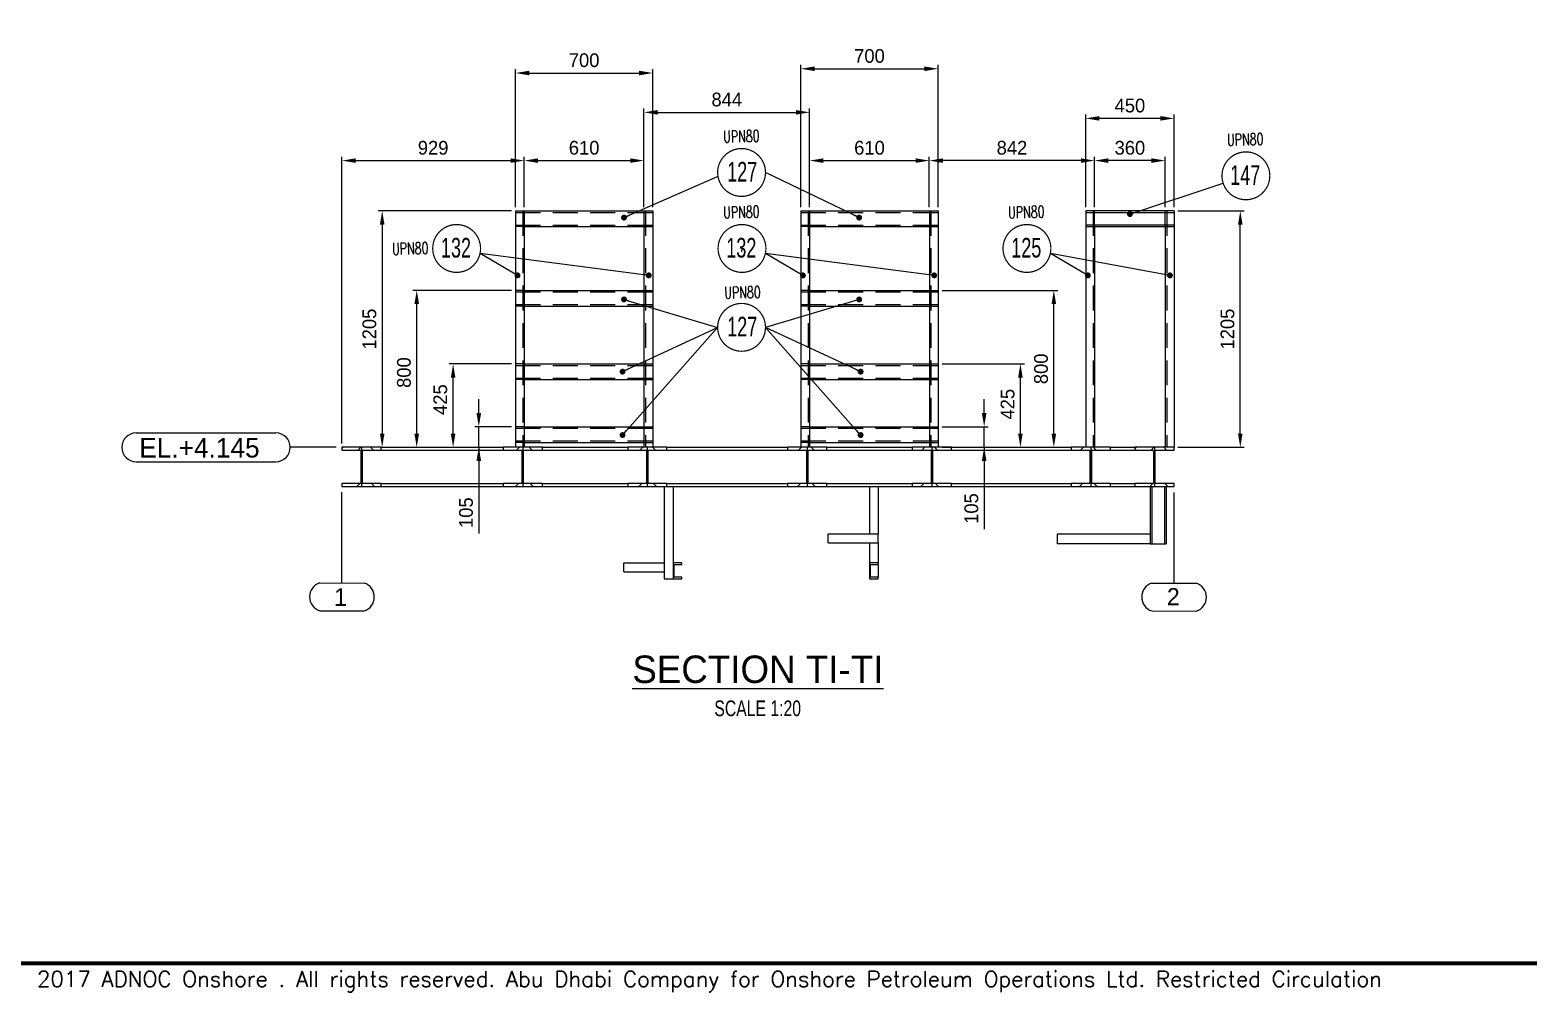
# Model space of a CAD drawing. Header units: millimetres. Extents: x 0 to 16187, y -20471 to 6290.
# Drawn here: x 12657.6 to 13039.3, y 3874.1 to 4119.4 of the extents above; entities that cross this region are included whole.
import ezdxf
from ezdxf.enums import TextEntityAlignment as Align

# ---------------------------------------------------------------- set-up
doc = ezdxf.new("R2010")
doc.units = ezdxf.units.MM
doc.header["$PDSIZE"] = -1
doc.linetypes.add('HIDDEN', pattern=[9.525, 6.35, -3.175])
doc.layers.add('BORDER1', color=3, linetype='Continuous')
doc.layers.add('BORDER2', color=7, linetype='Continuous')
doc.styles.add('MtXpl_txt_shx', font='txt.shx', dxfattribs={"height": 0.2})
doc.styles.add('ROMANC', font='ROMANC', dxfattribs={"height": 5})
doc.styles.add('ROMAND-1', font='ic-romand.shx')
doc.styles.add('ROMANS', font='ROMANS.shx', dxfattribs={"width": 0.8})
doc.styles.add('ROMANT', font='ROMANT', dxfattribs={"height": 4})
doc.styles.add('SLDTEXTSTYLE0', font='TXT', dxfattribs={"width": 0.75})
doc.styles.add('SLDTEXTSTYLE2', font='TXT', dxfattribs={"width": 0.686449})
doc.dimstyles.new('AM_ISO', dxfattribs={"dimtxt": 3.5, "dimasz": 3.5, "dimexe": 1, "dimexo": 1, "dimgap": 1.5, "dimtad": 1, "dimdsep": 46, "dimtxsty": 'Standard', "dimcen": 0, "dimclrd": 1, "dimclre": 1, "dimclrt": 1, "dimadec": 0, "dimazin": 2, "dimtp": 0.1, "dimtm": 0.1, "dimtfac": 0.71, "dimtdec": 3, "dimtmove": 0, "dimatfit": 3, "dimfxl": 1, "dimlwd": -1, "dimlwe": -1, "dimarcsym": 1})
doc.dimstyles.new('AM_ISO$7', dxfattribs={"dimtxt": 3.5, "dimasz": 3.5, "dimexe": 1, "dimexo": 1, "dimgap": 1.5, "dimtad": 1, "dimtoh": 1, "dimdsep": 46, "dimtxsty": 'Standard', "dimcen": 0, "dimclrd": 1, "dimclre": 1, "dimclrt": 1, "dimadec": 0, "dimazin": 2, "dimtp": 0.1, "dimtm": 0.1, "dimtfac": 0.71, "dimtdec": 3, "dimtmove": 0, "dimatfit": 3, "dimfxl": 1, "dimlwd": -1, "dimlwe": -1, "dimarcsym": 1})
pattern_1 = [(45, (12478.2248, 794.7902), (-2.245064, 2.245064), [])]
pattern_2 = [(135, (12478.2248, 794.7902), (-2.245064, -2.245064), [])]

# ---------------------------------------------------------------- blocks, each defined once
blk = doc.blocks.new('*D2552')
at = {"color": 1, "linetype": 'ByBlock'}
for p, q in [((12783.53, 4074.23), (12783.53, 4087.06)), ((12787.03, 4086.06), (12810.53, 4086.06)), ((12814.03, 4074.23), (12814.03, 4087.06))]:
    blk.add_line(p, q, dxfattribs=at)
at = {"color": 1}
for points in [[(12787.03, 4086.64), (12787.03, 4085.48), (12783.53, 4086.06)], [(12810.53, 4085.48), (12810.53, 4086.64), (12814.03, 4086.06)]]:
    blk.add_solid(points, dxfattribs=at)
at = {"layer": 'Defpoints', "color": 0}
for p in [(12814.03, 4086.06), (12783.53, 4073.23), (12814.03, 4073.23)]:
    blk.add_point(p, dxfattribs=at)
at = {"color": 1, "insert": (12798.78, 4089.31), "char_height": 3.5, "attachment_point": 5}
blk.add_mtext('610', dxfattribs=at)
blk = doc.blocks.new('*D2553')
at = {"color": 1, "linetype": 'ByBlock'}
for p, q in [((12737.08, 4013.98), (12737.08, 4087.06)), ((12740.58, 4086.06), (12780.03, 4086.06)), ((12783.53, 4074.23), (12783.53, 4087.06))]:
    blk.add_line(p, q, dxfattribs=at)
at = {"color": 1}
for points in [[(12740.58, 4086.64), (12740.58, 4085.48), (12737.08, 4086.06)], [(12780.03, 4085.48), (12780.03, 4086.64), (12783.53, 4086.06)]]:
    blk.add_solid(points, dxfattribs=at)
at = {"layer": 'Defpoints', "color": 0}
for p in [(12783.53, 4086.06), (12783.53, 4073.23), (12737.08, 4012.98)]:
    blk.add_point(p, dxfattribs=at)
at = {"color": 1, "insert": (12760.31, 4089.31), "char_height": 3.5, "attachment_point": 5}
blk.add_mtext('929', dxfattribs=at)
blk = doc.blocks.new('*D2554')
at = {"color": 1, "linetype": 'ByBlock'}
for p, q in [((12814.03, 4074.23), (12814.03, 4099.36)), ((12856.23, 4074.23), (12856.23, 4099.36)), ((12817.53, 4098.36), (12852.73, 4098.36))]:
    blk.add_line(p, q, dxfattribs=at)
at = {"color": 1}
for points in [[(12817.53, 4098.94), (12817.53, 4097.77), (12814.03, 4098.36)], [(12852.73, 4097.77), (12852.73, 4098.94), (12856.23, 4098.36)]]:
    blk.add_solid(points, dxfattribs=at)
at = {"layer": 'Defpoints', "color": 0}
for p in [(12856.23, 4098.36), (12814.03, 4073.23), (12856.23, 4073.23)]:
    blk.add_point(p, dxfattribs=at)
at = {"color": 1, "insert": (12835.13, 4101.61), "char_height": 3.5, "attachment_point": 5}
blk.add_mtext('844', dxfattribs=at)
blk = doc.blocks.new('*D2555')
at = {"color": 1, "linetype": 'ByBlock'}
for p, q in [((12856.23, 4074.23), (12856.23, 4087.06)), ((12859.73, 4086.06), (12883.23, 4086.06)), ((12886.73, 4074.23), (12886.73, 4087.06))]:
    blk.add_line(p, q, dxfattribs=at)
at = {"color": 1}
for points in [[(12859.73, 4086.64), (12859.73, 4085.48), (12856.23, 4086.06)], [(12883.23, 4085.48), (12883.23, 4086.64), (12886.73, 4086.06)]]:
    blk.add_solid(points, dxfattribs=at)
at = {"layer": 'Defpoints', "color": 0}
for p in [(12886.73, 4086.06), (12856.23, 4073.23), (12886.73, 4073.23)]:
    blk.add_point(p, dxfattribs=at)
at = {"color": 1, "insert": (12871.48, 4089.31), "char_height": 3.5, "attachment_point": 5}
blk.add_mtext('610', dxfattribs=at)
blk = doc.blocks.new('*D2556')
at = {"color": 1, "linetype": 'ByBlock'}
for p, q in [((12928.83, 4074.23), (12928.83, 4087.06)), ((12943.33, 4086.06), (12932.33, 4086.06)), ((12946.83, 4074.23), (12946.83, 4087.06))]:
    blk.add_line(p, q, dxfattribs=at)
at = {"color": 1}
for points in [[(12932.33, 4086.64), (12932.33, 4085.48), (12928.83, 4086.06)], [(12943.33, 4085.48), (12943.33, 4086.64), (12946.83, 4086.06)]]:
    blk.add_solid(points, dxfattribs=at)
at = {"layer": 'Defpoints', "color": 0}
for p in [(12928.83, 4086.06), (12928.83, 4073.23), (12946.83, 4073.23)]:
    blk.add_point(p, dxfattribs=at)
at = {"color": 1, "insert": (12937.83, 4089.31), "char_height": 3.5, "attachment_point": 5}
blk.add_mtext('360', dxfattribs=at)
blk = doc.blocks.new('*D2557')
at = {"color": 1, "linetype": 'ByBlock'}
for p, q in [((12926.58, 4074.23), (12926.58, 4097.82)), ((12945.58, 4096.82), (12930.08, 4096.82)), ((12949.08, 4074.23), (12949.08, 4097.82))]:
    blk.add_line(p, q, dxfattribs=at)
at = {"color": 1}
for points in [[(12930.08, 4097.41), (12930.08, 4096.24), (12926.58, 4096.82)], [(12945.58, 4096.24), (12945.58, 4097.41), (12949.08, 4096.82)]]:
    blk.add_solid(points, dxfattribs=at)
at = {"layer": 'Defpoints', "color": 0}
for p in [(12926.58, 4096.82), (12926.58, 4073.23), (12949.08, 4073.23)]:
    blk.add_point(p, dxfattribs=at)
at = {"color": 1, "insert": (12937.83, 4100.07), "char_height": 3.5, "attachment_point": 5}
blk.add_mtext('450', dxfattribs=at)
blk = doc.blocks.new('*D2558')
at = {"color": 1, "linetype": 'ByBlock'}
for p, q in [((12886.73, 4074.23), (12886.73, 4087.06)), ((12925.33, 4086.06), (12890.23, 4086.06)), ((12928.83, 4074.23), (12928.83, 4087.06))]:
    blk.add_line(p, q, dxfattribs=at)
at = {"color": 1}
for points in [[(12890.23, 4086.64), (12890.23, 4085.48), (12886.73, 4086.06)], [(12925.33, 4085.48), (12925.33, 4086.64), (12928.83, 4086.06)]]:
    blk.add_solid(points, dxfattribs=at)
at = {"layer": 'Defpoints', "color": 0}
for p in [(12886.73, 4086.06), (12886.73, 4073.23), (12928.83, 4073.23)]:
    blk.add_point(p, dxfattribs=at)
at = {"color": 1, "insert": (12907.78, 4089.31), "char_height": 3.5, "attachment_point": 5}
blk.add_mtext('842', dxfattribs=at)
blk = doc.blocks.new('*D2559')
at = {"color": 1, "linetype": 'ByBlock'}
for p, q in [((12781.28, 4074.23), (12781.28, 4109.38)), ((12784.78, 4108.38), (12812.78, 4108.38)), ((12816.28, 4074.23), (12816.28, 4109.38))]:
    blk.add_line(p, q, dxfattribs=at)
at = {"color": 1}
for points in [[(12784.78, 4108.96), (12784.78, 4107.8), (12781.28, 4108.38)], [(12812.78, 4107.8), (12812.78, 4108.96), (12816.28, 4108.38)]]:
    blk.add_solid(points, dxfattribs=at)
at = {"layer": 'Defpoints', "color": 0}
for p in [(12816.28, 4108.38), (12781.28, 4073.23), (12816.28, 4073.23)]:
    blk.add_point(p, dxfattribs=at)
at = {"color": 1, "insert": (12798.78, 4111.63), "char_height": 3.5, "attachment_point": 5}
blk.add_mtext('700', dxfattribs=at)
blk = doc.blocks.new('*D2560')
at = {"color": 1, "linetype": 'ByBlock'}
for p, q in [((12853.98, 4074.23), (12853.98, 4110.47)), ((12857.48, 4109.47), (12885.48, 4109.47)), ((12888.98, 4074.23), (12888.98, 4110.47))]:
    blk.add_line(p, q, dxfattribs=at)
at = {"color": 1}
for points in [[(12857.48, 4110.05), (12857.48, 4108.89), (12853.98, 4109.47)], [(12885.48, 4108.89), (12885.48, 4110.05), (12888.98, 4109.47)]]:
    blk.add_solid(points, dxfattribs=at)
at = {"layer": 'Defpoints', "color": 0}
for p in [(12888.98, 4109.47), (12853.98, 4073.23), (12888.98, 4073.23)]:
    blk.add_point(p, dxfattribs=at)
at = {"color": 1, "insert": (12871.48, 4112.72), "char_height": 3.5, "attachment_point": 5}
blk.add_mtext('700', dxfattribs=at)
blk = doc.blocks.new('A$7E9316163A2427E')
at = {"color": 7, "linetype": 'Continuous', "lineweight": 25}
for p, q in [((3.67, 7.35), (39.25, 7.35)), ((3.67, 0), (39.25, 0))]:
    blk.add_line(p, q, dxfattribs=at)
for centre, start, end in [((3.67, 3.67), 90, 270), ((39.25, 3.67), 270, 90)]:
    blk.add_arc(centre, 3.67, start, end, dxfattribs=at)
blk.add_text('EL.+4.145', height=5, dxfattribs=at).set_placement((4.45, 1.05))
blk = doc.blocks.new('A$7E9317C23470')
at = {"color": 1, "ltscale": 0.2}
for p, q in [((8.25, 7.15), (8.25, 30.29)), ((2.59, 7.18), (13.91, 7.12))]:
    blk.add_line(p, q, dxfattribs=at)
at = {"color": 1, "lineweight": 25}
blk.add_line((2.59, 0.06), (13.93, 0.01), dxfattribs=at)
at = {"color": 1, "ltscale": 0.2}
for centre, start, end in [((3.74, 3.62), 107.869, 252.0246), ((12.75, 3.56), 287.9651, 71.9697)]:
    blk.add_arc(centre, 3.74, start, end, dxfattribs=at)
at = {"color": 1, "lineweight": 25}
blk.add_text('1', height=4.5, rotation=359.9537, dxfattribs=at).set_placement((7.87, 3.52), align=Align.MIDDLE_CENTER)
blk = doc.blocks.new('A$7E9317C333379')
at = {"color": 1, "ltscale": 0.2}
for p, q in [((8.25, 7.15), (8.25, 30.29)), ((2.59, 7.18), (13.91, 7.12)), ((2.59, 0.06), (13.93, 0.01))]:
    blk.add_line(p, q, dxfattribs=at)
for centre, start, end in [((3.74, 3.62), 107.869, 252.0246), ((12.75, 3.56), 287.9651, 71.9697)]:
    blk.add_arc(centre, 3.74, start, end, dxfattribs=at)
blk.add_text('2', height=4.37, rotation=359.9537, dxfattribs=at).set_placement((6.43, 1.52))
blk = doc.blocks.new('*D2561')
at = {"color": 1, "linetype": 'ByBlock'}
for p, q in [((12950.08, 4073.23), (12966.95, 4073.23)), ((12965.95, 4016.48), (12965.95, 4069.73)), ((12950.08, 4012.98), (12966.95, 4012.98))]:
    blk.add_line(p, q, dxfattribs=at)
at = {"color": 1}
for points in [[(12966.53, 4069.73), (12965.37, 4069.73), (12965.95, 4073.23)], [(12965.37, 4016.48), (12966.53, 4016.48), (12965.95, 4012.98)]]:
    blk.add_solid(points, dxfattribs=at)
at = {"layer": 'Defpoints', "color": 0}
for p in [(12949.08, 4073.23), (12965.95, 4073.23), (12949.08, 4012.98)]:
    blk.add_point(p, dxfattribs=at)
at = {"color": 1, "insert": (12962.7, 4043.11), "char_height": 3.5, "attachment_point": 5, "rotation": 90}
blk.add_mtext('1205', dxfattribs=at)
blk = doc.blocks.new('*D2562')
at = {"color": 1, "linetype": 'ByBlock'}
for p, q in [((12900.7, 4021.73), (12900.7, 4025.23)), ((12889.98, 4018.23), (12901.7, 4018.23)), ((12900.7, 4012.98), (12900.7, 4018.23)), ((12889.98, 4012.98), (12901.7, 4012.98)), ((12900.7, 4012.98), (12900.7, 3992.08)), ((12900.7, 4009.48), (12900.7, 4005.98))]:
    blk.add_line(p, q, dxfattribs=at)
at = {"color": 1}
for points in [[(12900.12, 4021.73), (12901.28, 4021.73), (12900.7, 4018.23)], [(12901.28, 4009.48), (12900.12, 4009.48), (12900.7, 4012.98)]]:
    blk.add_solid(points, dxfattribs=at)
at = {"layer": 'Defpoints', "color": 0}
for p in [(12888.98, 4018.23), (12900.7, 4018.23), (12888.98, 4012.98)]:
    blk.add_point(p, dxfattribs=at)
at = {"color": 1, "insert": (12897.45, 3997.37), "char_height": 3.5, "attachment_point": 5, "rotation": 90}
blk.add_mtext('105', dxfattribs=at)
blk = doc.blocks.new('*D2563')
at = {"color": 1, "linetype": 'ByBlock'}
for p, q in [((12889.98, 4034.23), (12910.94, 4034.23)), ((12909.94, 4016.48), (12909.94, 4030.73)), ((12889.98, 4012.98), (12910.94, 4012.98))]:
    blk.add_line(p, q, dxfattribs=at)
at = {"color": 1}
for points in [[(12910.52, 4030.73), (12909.35, 4030.73), (12909.94, 4034.23)], [(12909.35, 4016.48), (12910.52, 4016.48), (12909.94, 4012.98)]]:
    blk.add_solid(points, dxfattribs=at)
at = {"layer": 'Defpoints', "color": 0}
for p in [(12888.98, 4034.23), (12909.94, 4034.23), (12888.98, 4012.98)]:
    blk.add_point(p, dxfattribs=at)
at = {"color": 1, "insert": (12906.69, 4023.96), "char_height": 3.5, "attachment_point": 5, "rotation": 90}
blk.add_mtext('425', dxfattribs=at)
blk = doc.blocks.new('*D2564')
at = {"color": 1, "linetype": 'ByBlock'}
for p, q in [((12889.98, 4052.98), (12919.45, 4052.98)), ((12918.45, 4016.48), (12918.45, 4049.48)), ((12889.98, 4012.98), (12919.45, 4012.98))]:
    blk.add_line(p, q, dxfattribs=at)
at = {"color": 1}
for points in [[(12919.03, 4049.48), (12917.87, 4049.48), (12918.45, 4052.98)], [(12917.87, 4016.48), (12919.03, 4016.48), (12918.45, 4012.98)]]:
    blk.add_solid(points, dxfattribs=at)
at = {"layer": 'Defpoints', "color": 0}
for p in [(12888.98, 4052.98), (12918.45, 4052.98), (12888.98, 4012.98)]:
    blk.add_point(p, dxfattribs=at)
at = {"color": 1, "insert": (12915.2, 4032.98), "char_height": 3.5, "attachment_point": 5, "rotation": 90}
blk.add_mtext('800', dxfattribs=at)
blk = doc.blocks.new('*D2565')
at = {"color": 1, "linetype": 'ByBlock'}
for p, q in [((12771.95, 4021.73), (12771.95, 4025.23)), ((12780.28, 4018.23), (12770.95, 4018.23)), ((12771.95, 4012.98), (12771.95, 4018.23)), ((12770.79, 4012.98), (12772.95, 4012.98)), ((12771.95, 4012.98), (12771.95, 3991.02)), ((12771.95, 4009.48), (12771.95, 4005.98))]:
    blk.add_line(p, q, dxfattribs=at)
at = {"color": 1}
for points in [[(12771.36, 4021.73), (12772.53, 4021.73), (12771.95, 4018.23)], [(12772.53, 4009.48), (12771.36, 4009.48), (12771.95, 4012.98)]]:
    blk.add_solid(points, dxfattribs=at)
at = {"layer": 'Defpoints', "color": 0}
for p in [(12771.95, 4018.23), (12781.28, 4018.23), (12769.79, 4012.98)]:
    blk.add_point(p, dxfattribs=at)
at = {"color": 1, "insert": (12768.7, 3996.31), "char_height": 3.5, "attachment_point": 5, "rotation": 90}
blk.add_mtext('105', dxfattribs=at)
blk = doc.blocks.new('*D2566')
at = {"color": 1, "linetype": 'ByBlock'}
for p, q in [((12780.25, 4034.23), (12764.4, 4034.23)), ((12765.4, 4016.48), (12765.4, 4030.73)), ((12763.42, 4012.98), (12766.4, 4012.98))]:
    blk.add_line(p, q, dxfattribs=at)
at = {"color": 1}
for points in [[(12765.98, 4030.73), (12764.82, 4030.73), (12765.4, 4034.23)], [(12764.82, 4016.48), (12765.98, 4016.48), (12765.4, 4012.98)]]:
    blk.add_solid(points, dxfattribs=at)
at = {"layer": 'Defpoints', "color": 0}
for p in [(12765.4, 4034.23), (12781.25, 4034.23), (12762.42, 4012.98)]:
    blk.add_point(p, dxfattribs=at)
at = {"color": 1, "insert": (12762.15, 4025.13), "char_height": 3.5, "attachment_point": 5, "rotation": 90}
blk.add_mtext('425', dxfattribs=at)
blk = doc.blocks.new('*D2567')
at = {"color": 1, "linetype": 'ByBlock'}
for p, q in [((12780.28, 4052.98), (12755.13, 4052.98)), ((12756.13, 4016.48), (12756.13, 4049.48)), ((12748.08, 4012.98), (12757.13, 4012.98))]:
    blk.add_line(p, q, dxfattribs=at)
at = {"color": 1}
for points in [[(12756.71, 4049.48), (12755.55, 4049.48), (12756.13, 4052.98)], [(12755.55, 4016.48), (12756.71, 4016.48), (12756.13, 4012.98)]]:
    blk.add_solid(points, dxfattribs=at)
at = {"layer": 'Defpoints', "color": 0}
for p in [(12756.13, 4052.98), (12781.28, 4052.98), (12747.08, 4012.98)]:
    blk.add_point(p, dxfattribs=at)
at = {"color": 1, "insert": (12752.88, 4032.02), "char_height": 3.5, "attachment_point": 5, "rotation": 90}
blk.add_mtext('800', dxfattribs=at)
blk = doc.blocks.new('*D2569')
at = {"color": 1, "linetype": 'ByBlock'}
for p, q in [((12780.28, 4073.23), (12746.33, 4073.23)), ((12747.33, 4069.73), (12747.33, 4016.48)), ((12748.08, 4012.98), (12748.33, 4012.98))]:
    blk.add_line(p, q, dxfattribs=at)
at = {"color": 1}
for points in [[(12747.92, 4069.73), (12746.75, 4069.73), (12747.33, 4073.23)], [(12746.75, 4016.48), (12747.92, 4016.48), (12747.33, 4012.98)]]:
    blk.add_solid(points, dxfattribs=at)
at = {"layer": 'Defpoints', "color": 0}
for p in [(12781.28, 4073.23), (12747.08, 4012.98), (12747.33, 4012.98)]:
    blk.add_point(p, dxfattribs=at)
at = {"color": 1, "insert": (12744.08, 4043.11), "char_height": 3.5, "attachment_point": 5, "rotation": 90}
blk.add_mtext('1205', dxfattribs=at)
blk = doc.blocks.new('*U609')
at = {"layer": 'BORDER1', "color": 154, "true_color": 0x1859a9, "const_width": 1}
blk.add_lwpolyline([(1.81, 811), (1144, 811), (1144, 0), (0, 0), (0, 811)], close=True, dxfattribs=at)
at = {"layer": 'BORDER2', "color": 154, "true_color": 0x1859a9, "style": 'ROMANS'}
blk.add_text('2017 ADNOC Onshore . All rights reserved. Abu Dhabi Company for Onshore Petroleum Operations Ltd. Restricted Circulation', height=4, dxfattribs=at).set_placement((489.5, -2), align=Align.TOP_CENTER)
at = {"layer": 'BORDER2', "flags": 8}
for tag, height, style, p in [('REV-A', 3.24, 'ROMANS', (986.93, 140.25)), ('RE-A', 8.06, 'ROMANT', (1084.63, 7.17))]:
    blk.add_attdef(tag, text='', height=height, dxfattribs=dict(at, style=style)).set_placement(p, align=Align.CENTER)
at = {"layer": 'BORDER2', "style": 'ROMANS', "width": 3.830216}
blk.add_attdef('DATE-A', text='', height=3.24, dxfattribs=at).set_placement((995.51, 140.25), (1008.51, 140.25), align=Align.FIT)
at = {"layer": 'BORDER2'}
for tag, height, style, p in [('DRN-A', 3.24, 'ROMANS', (1018.38, 140.25)), ('CHD-A', 3.24, 'ROMANS', (1032.35, 140.25)), ('APD-A', 3.24, 'ROMANS', (1046.64, 140.25)), ('CONS_CONT_VEND', 4.2, 'ROMANC', (1061.39, 72.83))]:
    blk.add_attdef(tag, text='', height=height, dxfattribs=dict(at, style=style)).set_placement(p, align=Align.CENTER)
at = {"layer": 'BORDER2', "style": 'ROMANS', "width": 0.8}
for tag, p, height in [('1:X', (997.23, 122.55), 3.5), ('LOC', (1042.74, 122.55), 3.5), ('PROJ_NO', (1118.64, 122.55), 3.5), ('CONS_DRG_NO', (1011, 63), 3)]:
    blk.add_attdef(tag, p, '', height=height, dxfattribs=at)
at = {"layer": 'BORDER2', "lineweight": 30, "width": 0.8, "flags": 104}
blk.add_attdef('COMMENTS-A', text='', height=2.2, dxfattribs=at).set_placement((1055.21, 142.07), align=Align.MIDDLE_LEFT)
at = {"layer": 'BORDER2', "style": 'ROMANS', "width": 0.8}
for tag, p in [('PROJECT_TITLE_1', (1061.07, 55.35)), ('PROJECT_TITLE_2', (1061.07, 49.3))]:
    blk.add_attdef(tag, text='', height=3.5, dxfattribs=at).set_placement(p, align=Align.MIDDLE)
at = {"layer": 'BORDER2', "style": 'ROMANT', "width": 0.8}
for tag, p in [('DRG_TITLE_1', (1061.07, 36.31)), ('DRG_TITLE_2', (1061.07, 28.31)), ('DRG_TITLE_3', (1061.07, 20.31))]:
    blk.add_attdef(tag, text='', height=5, dxfattribs=at).set_placement(p, align=Align.CENTER)
at = {"layer": 'BORDER2', "style": 'ROMANT'}
for tag, p in [('AR', (995, 7.17)), ('PA', (1011.74, 7.17)), ('DC', (1028.45, 7.17)), ('TS', (1120.84, 7.17))]:
    blk.add_attdef(tag, p, '', height=8.06, dxfattribs=at)
for tag, p in [('SRNO', (1074.7, 7.17)), ('SH', (1115.8, 7.18))]:
    blk.add_attdef(tag, text='', height=8.06, dxfattribs=at).set_placement(p, align=Align.RIGHT)
at = {"layer": 'BORDER2', "style": 'ROMANS', "flags": 2}
blk.add_attdef('TB_VERSION', text='', height=2, dxfattribs=at).set_placement((1, -1), align=Align.TOP_LEFT)

msp = doc.modelspace()

# ---------------------------------------------------------------- hatches: boundary and pattern name
at = {"linetype": 'Continuous', "lineweight": 18}
h = msp.add_hatch(dxfattribs=at)
h.set_pattern_fill('ANSI31', style=0)
h.set_pattern_definition(pattern_1)
h.paths.add_polyline_path([(12737.08272, 4003.73051), (12737.08272, 4002.98051), (12742.08272, 4002.98051), (12742.08272, 4012.98051), (12737.08272, 4012.98051), (12737.08272, 4012.23051), (12741.85772, 4012.23051), (12741.85772, 4003.73051)], flags=0)
h = msp.add_hatch(dxfattribs=at)
h.set_pattern_fill('ANSI31', angle=90, style=0)
h.set_pattern_definition(pattern_2)
h.paths.add_polyline_path([(12747.08272, 4012.98051), (12742.08272, 4012.98051), (12742.08272, 4002.98051), (12747.08272, 4002.98051), (12747.08272, 4003.73051), (12742.30772, 4003.73051), (12742.30772, 4012.23051), (12747.08272, 4012.23051)], flags=0)
h = msp.add_hatch(dxfattribs=at)
h.set_pattern_fill('ANSI31', style=0)
h.set_pattern_definition(pattern_1)
h.paths.add_polyline_path([(12783.13272, 4002.98051), (12783.13272, 4012.98051), (12778.13272, 4012.98051), (12778.13272, 4012.23051), (12782.90772, 4012.23051), (12782.90772, 4003.73051), (12778.13272, 4003.73051), (12778.13272, 4002.98051)], flags=0)
h = msp.add_hatch(dxfattribs=at)
h.set_pattern_fill('ANSI31', angle=90, style=0)
h.set_pattern_definition(pattern_2)
h.paths.add_polyline_path([(12788.13272, 4012.23051), (12788.13272, 4012.98051), (12783.13272, 4012.98051), (12783.13272, 4002.98051), (12788.13272, 4002.98051), (12788.13272, 4003.73051), (12783.35772, 4003.73051), (12783.35772, 4012.23051)], flags=0)
h = msp.add_hatch(dxfattribs=at)
h.set_pattern_fill('ANSI31', style=0)
h.set_pattern_definition(pattern_1)
h.paths.add_polyline_path([(12814.88272, 4002.98051), (12814.88272, 4012.98051), (12809.88272, 4012.98051), (12809.88272, 4012.23051), (12814.65772, 4012.23051), (12814.65772, 4003.73051), (12809.88272, 4003.73051), (12809.88272, 4002.98051)], flags=0)
h = msp.add_hatch(dxfattribs=at)
h.set_pattern_fill('ANSI31', angle=90, style=0)
h.set_pattern_definition(pattern_2)
h.paths.add_polyline_path([(12819.88272, 4012.23051), (12819.88272, 4012.98051), (12814.88272, 4012.98051), (12814.88272, 4002.98051), (12819.88272, 4002.98051), (12819.88272, 4003.73051), (12815.10772, 4003.73051), (12815.10772, 4012.23051)], flags=0)
h = msp.add_hatch(dxfattribs=at)
h.set_pattern_fill('ANSI31', style=0)
h.set_pattern_definition(pattern_1)
h.paths.add_polyline_path([(12855.63272, 4002.98051), (12855.63272, 4012.98051), (12850.63272, 4012.98051), (12850.63272, 4012.23051), (12855.40772, 4012.23051), (12855.40772, 4003.73051), (12850.63272, 4003.73051), (12850.63272, 4002.98051)], flags=0)
h = msp.add_hatch(dxfattribs=at)
h.set_pattern_fill('ANSI31', angle=90, style=0)
h.set_pattern_definition(pattern_2)
h.paths.add_polyline_path([(12860.63272, 4012.23051), (12860.63272, 4012.98051), (12855.63272, 4012.98051), (12855.63272, 4002.98051), (12860.63272, 4002.98051), (12860.63272, 4003.73051), (12855.85772, 4003.73051), (12855.85772, 4012.23051)], flags=0)
h = msp.add_hatch(dxfattribs=at)
h.set_pattern_fill('ANSI31', style=0)
h.set_pattern_definition(pattern_1)
h.paths.add_polyline_path([(12887.38272, 4002.98051), (12887.38272, 4012.98051), (12882.38272, 4012.98051), (12882.38272, 4012.23051), (12887.15772, 4012.23051), (12887.15772, 4003.73051), (12882.38272, 4003.73051), (12882.38272, 4002.98051)], flags=0)
h = msp.add_hatch(dxfattribs=at)
h.set_pattern_fill('ANSI31', angle=90, style=0)
h.set_pattern_definition(pattern_2)
h.paths.add_polyline_path([(12892.38272, 4012.23051), (12892.38272, 4012.98051), (12887.38272, 4012.98051), (12887.38272, 4002.98051), (12892.38272, 4002.98051), (12892.38272, 4003.73051), (12887.60772, 4003.73051), (12887.60772, 4012.23051)], flags=0)
h = msp.add_hatch(dxfattribs=at)
h.set_pattern_fill('ANSI31', style=0)
h.set_pattern_definition(pattern_1)
h.paths.add_polyline_path([(12927.88272, 4002.98051), (12927.88272, 4012.98051), (12922.88272, 4012.98051), (12922.88272, 4012.23051), (12927.65772, 4012.23051), (12927.65772, 4003.73051), (12922.88272, 4003.73051), (12922.88272, 4002.98051)], flags=0)
h = msp.add_hatch(dxfattribs=at)
h.set_pattern_fill('ANSI31', angle=90, style=0)
h.set_pattern_definition(pattern_2)
h.paths.add_polyline_path([(12932.88272, 4012.23051), (12932.88272, 4012.98051), (12927.88272, 4012.98051), (12927.88272, 4002.98051), (12932.88272, 4002.98051), (12932.88272, 4003.73051), (12928.10772, 4003.73051), (12928.10772, 4012.23051)], flags=0)
h = msp.add_hatch(dxfattribs=at)
h.set_pattern_fill('ANSI31', style=0)
h.set_pattern_definition(pattern_1)
h.paths.add_polyline_path([(12939.08272, 4003.73051), (12939.08272, 4002.98051), (12944.08272, 4002.98051), (12944.08272, 4012.98051), (12939.08272, 4012.98051), (12939.08272, 4012.23051), (12943.85772, 4012.23051), (12943.85772, 4003.73051)], flags=0)
h = msp.add_hatch(dxfattribs=at)
h.set_pattern_fill('ANSI31', angle=90, style=0)
h.set_pattern_definition(pattern_2)
h.paths.add_polyline_path([(12949.08272, 4012.98051), (12944.08272, 4012.98051), (12944.08272, 4002.98051), (12949.08272, 4002.98051), (12949.08272, 4003.73051), (12944.30772, 4003.73051), (12944.30772, 4012.23051), (12949.08272, 4012.23051)], flags=0)
h = msp.add_hatch(dxfattribs=at)
h.set_pattern_fill('ANSI31', style=0)
h.set_pattern_definition(pattern_1)
h.paths.add_polyline_path([(12823.68272, 3983.48051), (12821.43272, 3983.48051), (12821.43272, 3979.48051), (12823.68272, 3979.48051), (12823.68272, 3979.88051), (12821.73272, 3979.88051), (12821.73272, 3983.08051), (12823.68272, 3983.08051)], flags=0)
h = msp.add_hatch(dxfattribs=at)
h.set_pattern_fill('ANSI31', style=0)
h.set_pattern_definition(pattern_1)
h.paths.add_polyline_path([(12873.73272, 3983.48051), (12871.48272, 3983.48051), (12871.48272, 3979.48051), (12873.73272, 3979.48051), (12873.73272, 3979.88051), (12871.78272, 3979.88051), (12871.78272, 3983.08051), (12873.73272, 3983.08051)], flags=0)

# ---------------------------------------------------------------- linework, layer by layer
at = {"color": 7, "linetype": 'Continuous', "lineweight": 25}
for p, q in [((12781.28272, 4073.23051), (12781.28272, 4012.98051)), ((12781.28272, 4073.23051), (12783.53272, 4073.23051)), ((12783.53272, 4073.23051), (12814.03272, 4073.23051)), ((12783.53272, 4073.23051), (12783.53272, 4012.98051)), ((12814.03272, 4073.23051), (12816.28272, 4073.23051)), ((12814.03272, 4073.23051), (12814.03272, 4012.98051)), ((12816.28272, 4073.23051), (12816.28272, 4012.98051)), ((12853.98272, 4073.23051), (12853.98272, 4012.98051)), ((12853.98272, 4073.23051), (12856.23272, 4073.23051)), ((12856.23272, 4073.23051), (12886.73272, 4073.23051)), ((12856.23272, 4073.23051), (12856.23272, 4012.98051)), ((12886.73272, 4073.23051), (12886.73272, 4012.98051)), ((12886.73272, 4073.23051), (12888.98272, 4073.23051)), ((12888.98272, 4073.23051), (12888.98272, 4012.98051)), ((12926.58272, 4073.23051), (12926.58272, 4072.83051)), ((12949.08272, 4073.23051), (12926.58272, 4073.23051)), ((12926.58272, 4072.83051), (12949.08272, 4072.83051)), ((12926.58272, 4072.83051), (12926.58272, 4069.63051)), ((12949.08272, 4073.23051), (12949.08272, 4072.83051)), ((12949.08272, 4072.83051), (12949.08272, 4069.63051)), ((12783.53272, 4069.23051), (12814.03272, 4069.23051)), ((12856.23272, 4069.23051), (12886.73272, 4069.23051)), ((12926.58272, 4069.63051), (12926.58272, 4069.23051)), ((12949.08272, 4069.63051), (12926.58272, 4069.63051)), ((12926.58272, 4069.23051), (12949.08272, 4069.23051)), ((12926.58272, 4069.23051), (12926.58272, 4012.98051)), ((12928.83272, 4069.23051), (12928.83272, 4012.98051)), ((12946.83272, 4069.23051), (12946.83272, 4012.98051)), ((12949.08272, 4069.63051), (12949.08272, 4069.23051)), ((12949.08272, 4069.23051), (12949.08272, 4012.98051)), ((12856.23272, 4052.98051), (12886.73272, 4052.98051)), ((12783.53272, 4048.98051), (12814.03272, 4048.98051)), ((12856.23272, 4048.98051), (12886.73272, 4048.98051)), ((12783.53272, 4034.23051), (12814.03272, 4034.23051)), ((12856.23272, 4034.23051), (12886.73272, 4034.23051)), ((12783.53272, 4030.23051), (12814.03272, 4030.23051)), ((12856.23272, 4030.23051), (12886.73272, 4030.23051)), ((12783.53272, 4018.23051), (12814.03272, 4018.23051)), ((12856.23272, 4018.23051), (12886.73272, 4018.23051)), ((12737.08272, 4012.98051), (12737.08272, 4012.23051)), ((12742.08272, 4012.98051), (12737.08272, 4012.98051)), ((12737.08272, 4012.23051), (12741.85772, 4012.23051)), ((12741.85772, 4012.23051), (12741.85772, 4003.73051)), ((12742.08272, 4012.98051), (12742.08272, 4002.98051)), ((12747.08272, 4012.98051), (12742.08272, 4012.98051)), ((12742.30772, 4003.73051), (12742.30772, 4012.23051)), ((12742.30772, 4012.23051), (12747.08272, 4012.23051)), ((12747.08272, 4012.23051), (12747.08272, 4012.98051)), ((12747.08272, 4012.98051), (12778.13272, 4012.98051)), ((12747.08272, 4012.23051), (12778.13272, 4012.23051)), ((12778.13272, 4012.98051), (12778.13272, 4012.23051)), ((12783.13272, 4012.98051), (12778.13272, 4012.98051)), ((12778.13272, 4012.23051), (12782.90772, 4012.23051)), ((12782.90772, 4012.23051), (12782.90772, 4003.73051)), ((12788.13272, 4012.98051), (12783.13272, 4012.98051)), ((12783.13272, 4012.98051), (12783.13272, 4002.98051)), ((12783.35772, 4012.23051), (12788.13272, 4012.23051)), ((12783.35772, 4003.73051), (12783.35772, 4012.23051)), ((12783.53272, 4014.23051), (12814.03272, 4014.23051)), ((12788.13272, 4012.23051), (12788.13272, 4012.98051)), ((12788.13272, 4012.98051), (12809.88272, 4012.98051)), ((12788.13272, 4012.23051), (12809.88272, 4012.23051)), ((12809.88272, 4012.98051), (12809.88272, 4012.23051)), ((12814.88272, 4012.98051), (12809.88272, 4012.98051)), ((12809.88272, 4012.23051), (12814.65772, 4012.23051)), ((12814.65772, 4012.23051), (12814.65772, 4003.73051)), ((12819.88272, 4012.98051), (12814.88272, 4012.98051)), ((12814.88272, 4012.98051), (12814.88272, 4002.98051)), ((12815.10772, 4012.23051), (12819.88272, 4012.23051)), ((12815.10772, 4003.73051), (12815.10772, 4012.23051)), ((12819.88272, 4012.23051), (12819.88272, 4012.98051)), ((12819.88272, 4012.98051), (12850.63272, 4012.98051)), ((12819.88272, 4012.23051), (12850.63272, 4012.23051)), ((12850.63272, 4012.98051), (12850.63272, 4012.23051)), ((12855.63272, 4012.98051), (12850.63272, 4012.98051)), ((12850.63272, 4012.23051), (12855.40772, 4012.23051)), ((12855.40772, 4012.23051), (12855.40772, 4003.73051)), ((12855.63272, 4012.98051), (12855.63272, 4002.98051)), ((12860.63272, 4012.98051), (12855.63272, 4012.98051)), ((12855.85772, 4012.23051), (12860.63272, 4012.23051)), ((12855.85772, 4003.73051), (12855.85772, 4012.23051)), ((12856.23272, 4014.23051), (12886.73272, 4014.23051)), ((12860.63272, 4012.23051), (12860.63272, 4012.98051)), ((12860.63272, 4012.98051), (12882.38272, 4012.98051)), ((12860.63272, 4012.23051), (12882.38272, 4012.23051)), ((12882.38272, 4012.98051), (12882.38272, 4012.23051)), ((12887.38272, 4012.98051), (12882.38272, 4012.98051)), ((12882.38272, 4012.23051), (12887.15772, 4012.23051)), ((12887.15772, 4012.23051), (12887.15772, 4003.73051)), ((12892.38272, 4012.98051), (12887.38272, 4012.98051)), ((12887.38272, 4012.98051), (12887.38272, 4002.98051)), ((12887.60772, 4012.23051), (12892.38272, 4012.23051)), ((12887.60772, 4003.73051), (12887.60772, 4012.23051)), ((12892.38272, 4012.23051), (12892.38272, 4012.98051)), ((12892.38272, 4012.98051), (12922.88272, 4012.98051)), ((12892.38272, 4012.23051), (12922.88272, 4012.23051)), ((12922.88272, 4012.98051), (12922.88272, 4012.23051)), ((12927.88272, 4012.98051), (12922.88272, 4012.98051)), ((12922.88272, 4012.23051), (12927.65772, 4012.23051)), ((12927.65772, 4012.23051), (12927.65772, 4003.73051)), ((12932.88272, 4012.98051), (12927.88272, 4012.98051)), ((12927.88272, 4012.98051), (12927.88272, 4002.98051)), ((12928.10772, 4012.23051), (12932.88272, 4012.23051)), ((12928.10772, 4003.73051), (12928.10772, 4012.23051)), ((12932.88272, 4012.23051), (12932.88272, 4012.98051)), ((12932.88272, 4012.98051), (12939.08272, 4012.98051)), ((12932.88272, 4012.23051), (12939.08272, 4012.23051)), ((12939.08272, 4012.98051), (12939.08272, 4012.23051)), ((12944.08272, 4012.98051), (12939.08272, 4012.98051)), ((12939.08272, 4012.23051), (12943.85772, 4012.23051)), ((12943.85772, 4012.23051), (12943.85772, 4003.73051)), ((12944.08272, 4012.98051), (12944.08272, 4002.98051)), ((12949.08272, 4012.98051), (12944.08272, 4012.98051)), ((12944.30772, 4003.73051), (12944.30772, 4012.23051)), ((12944.30772, 4012.23051), (12949.08272, 4012.23051)), ((12949.08272, 4012.23051), (12949.08272, 4012.98051)), ((12741.85772, 4003.73051), (12737.08272, 4003.73051)), ((12737.08272, 4003.73051), (12737.08272, 4002.98051)), ((12737.08272, 4002.98051), (12742.08272, 4002.98051)), ((12742.08272, 4002.98051), (12747.08272, 4002.98051)), ((12747.08272, 4003.73051), (12742.30772, 4003.73051)), ((12747.08272, 4002.98051), (12747.08272, 4003.73051)), ((12747.08272, 4003.73051), (12778.13272, 4003.73051)), ((12747.08272, 4002.98051), (12778.13272, 4002.98051)), ((12778.13272, 4003.73051), (12778.13272, 4002.98051)), ((12782.90772, 4003.73051), (12778.13272, 4003.73051)), ((12778.13272, 4002.98051), (12783.13272, 4002.98051)), ((12783.13272, 4002.98051), (12788.13272, 4002.98051)), ((12788.13272, 4003.73051), (12783.35772, 4003.73051)), ((12788.13272, 4002.98051), (12788.13272, 4003.73051)), ((12788.13272, 4003.73051), (12809.88272, 4003.73051)), ((12788.13272, 4002.98051), (12809.88272, 4002.98051)), ((12809.88272, 4003.73051), (12809.88272, 4002.98051)), ((12814.65772, 4003.73051), (12809.88272, 4003.73051)), ((12809.88272, 4002.98051), (12814.88272, 4002.98051)), ((12814.88272, 4002.98051), (12819.88272, 4002.98051)), ((12819.88272, 4003.73051), (12815.10772, 4003.73051)), ((12819.18272, 4002.98051), (12819.18272, 3979.48051)), ((12819.88272, 4002.98051), (12819.88272, 4003.73051)), ((12819.88272, 4003.73051), (12850.63272, 4003.73051)), ((12819.88272, 4002.98051), (12850.63272, 4002.98051)), ((12821.43272, 4002.98051), (12821.43272, 3983.48051)), ((12850.63272, 4003.73051), (12850.63272, 4002.98051)), ((12855.40772, 4003.73051), (12850.63272, 4003.73051)), ((12850.63272, 4002.98051), (12855.63272, 4002.98051)), ((12855.63272, 4002.98051), (12860.63272, 4002.98051)), ((12860.63272, 4003.73051), (12855.85772, 4003.73051)), ((12860.63272, 4002.98051), (12860.63272, 4003.73051)), ((12860.63272, 4003.73051), (12882.38272, 4003.73051)), ((12860.63272, 4002.98051), (12882.38272, 4002.98051)), ((12871.48272, 4002.98051), (12871.48272, 3990.88051)), ((12873.73272, 4002.98051), (12873.73272, 3990.88051)), ((12882.38272, 4003.73051), (12882.38272, 4002.98051)), ((12887.15772, 4003.73051), (12882.38272, 4003.73051)), ((12882.38272, 4002.98051), (12887.38272, 4002.98051)), ((12887.38272, 4002.98051), (12892.38272, 4002.98051)), ((12892.38272, 4003.73051), (12887.60772, 4003.73051)), ((12892.38272, 4002.98051), (12892.38272, 4003.73051)), ((12892.38272, 4003.73051), (12922.88272, 4003.73051)), ((12892.38272, 4002.98051), (12922.88272, 4002.98051)), ((12922.88272, 4003.73051), (12922.88272, 4002.98051)), ((12927.65772, 4003.73051), (12922.88272, 4003.73051)), ((12922.88272, 4002.98051), (12927.88272, 4002.98051)), ((12927.88272, 4002.98051), (12932.88272, 4002.98051)), ((12932.88272, 4003.73051), (12928.10772, 4003.73051)), ((12932.88272, 4002.98051), (12932.88272, 4003.73051)), ((12932.88272, 4003.73051), (12939.08272, 4003.73051)), ((12932.88272, 4002.98051), (12939.08272, 4002.98051)), ((12943.85772, 4003.73051), (12939.08272, 4003.73051)), ((12939.08272, 4003.73051), (12939.08272, 4002.98051)), ((12939.08272, 4002.98051), (12944.08272, 4002.98051)), ((12943.03272, 4002.98051), (12943.03272, 3988.33051)), ((12943.43272, 4002.98051), (12943.43272, 3988.33051)), ((12944.08272, 4002.98051), (12949.08272, 4002.98051)), ((12949.08272, 4003.73051), (12944.30772, 4003.73051)), ((12946.63272, 4002.98051), (12946.63272, 3988.33051)), ((12947.03272, 4002.98051), (12947.03272, 3988.33051)), ((12949.08272, 4002.98051), (12949.08272, 4003.73051)), ((12860.98272, 3990.88051), (12873.73272, 3990.88051)), ((12860.98272, 3988.63051), (12860.98272, 3990.88051)), ((12860.98272, 3988.63051), (12873.73272, 3988.63051)), ((12871.48272, 3988.63051), (12871.48272, 3983.48051)), ((12873.73272, 3988.63051), (12873.73272, 3990.88051)), ((12873.73272, 3988.63051), (12873.73272, 3983.48051)), ((12919.28272, 3990.83051), (12919.28272, 3988.33051)), ((12943.03272, 3990.83051), (12919.28272, 3990.83051)), ((12943.03272, 3988.33051), (12919.28272, 3988.33051)), ((12943.03272, 3988.33051), (12943.43272, 3988.33051)), ((12943.43272, 3988.33051), (12946.63272, 3988.33051)), ((12946.63272, 3988.33051), (12947.03272, 3988.33051)), ((12808.93272, 3983.48051), (12819.18272, 3983.48051)), ((12808.93272, 3981.23051), (12808.93272, 3983.48051)), ((12808.93272, 3981.23051), (12819.18272, 3981.23051)), ((12823.68272, 3983.48051), (12821.43272, 3983.48051)), ((12821.43272, 3983.48051), (12821.43272, 3979.48051)), ((12821.73272, 3983.08051), (12823.68272, 3983.08051)), ((12821.73272, 3979.88051), (12821.73272, 3983.08051)), ((12823.68272, 3983.08051), (12823.68272, 3983.48051)), ((12873.73272, 3983.48051), (12871.48272, 3983.48051)), ((12871.48272, 3983.48051), (12871.48272, 3979.48051)), ((12871.78272, 3983.08051), (12873.73272, 3983.08051)), ((12871.78272, 3979.88051), (12871.78272, 3983.08051)), ((12873.73272, 3983.08051), (12873.73272, 3983.48051)), ((12873.73272, 3983.08051), (12873.73272, 3979.88051)), ((12819.18272, 3979.48051), (12821.43272, 3979.48051)), ((12821.43272, 3979.48051), (12823.68272, 3979.48051)), ((12823.68272, 3979.88051), (12821.73272, 3979.88051)), ((12823.68272, 3979.48051), (12823.68272, 3979.88051)), ((12871.48272, 3979.48051), (12873.73272, 3979.48051)), ((12873.73272, 3979.88051), (12871.78272, 3979.88051)), ((12873.73272, 3979.48051), (12873.73272, 3979.88051))]:
    msp.add_line(p, q, dxfattribs=at)
at = {"color": 2, "linetype": 'HIDDEN', "lineweight": 25}
for p, q in [((12781.28272, 4072.83051), (12816.28272, 4072.83051)), ((12783.13272, 4073.23051), (12783.13272, 4012.98051)), ((12814.43272, 4073.23051), (12814.43272, 4012.98051)), ((12853.98272, 4072.83051), (12888.98272, 4072.83051)), ((12855.83272, 4073.23051), (12855.83272, 4012.98051)), ((12887.13272, 4073.23051), (12887.13272, 4012.98051)), ((12928.43272, 4073.23051), (12928.43272, 4012.98051)), ((12947.23272, 4073.23051), (12947.23272, 4012.98051)), ((12781.28272, 4069.63051), (12816.28272, 4069.63051)), ((12783.53272, 4069.23051), (12781.28272, 4069.23051)), ((12814.03272, 4069.23051), (12816.28272, 4069.23051)), ((12853.98272, 4069.63051), (12888.98272, 4069.63051)), ((12856.23272, 4069.23051), (12853.98272, 4069.23051)), ((12886.73272, 4069.23051), (12888.98272, 4069.23051)), ((12783.53272, 4052.98051), (12781.28272, 4052.98051)), ((12781.28272, 4052.58051), (12816.28272, 4052.58051)), ((12814.03272, 4052.98051), (12816.28272, 4052.98051)), ((12856.23272, 4052.98051), (12853.98272, 4052.98051)), ((12853.98272, 4052.58051), (12888.98272, 4052.58051)), ((12886.73272, 4052.98051), (12888.98272, 4052.98051)), ((12886.73272, 4052.98051), (12888.98272, 4052.98051)), ((12781.28272, 4049.38051), (12816.28272, 4049.38051)), ((12783.53272, 4048.98051), (12781.28272, 4048.98051)), ((12814.03272, 4048.98051), (12816.28272, 4048.98051)), ((12853.98272, 4049.38051), (12888.98272, 4049.38051)), ((12856.23272, 4048.98051), (12853.98272, 4048.98051)), ((12886.73272, 4048.98051), (12888.98272, 4048.98051)), ((12886.73272, 4048.98051), (12888.98272, 4048.98051)), ((12783.53272, 4034.23051), (12781.28272, 4034.23051)), ((12781.28272, 4033.83051), (12816.28272, 4033.83051)), ((12781.28272, 4030.63051), (12816.28272, 4030.63051)), ((12814.03272, 4034.23051), (12816.28272, 4034.23051)), ((12856.23272, 4034.23051), (12853.98272, 4034.23051)), ((12853.98272, 4033.83051), (12888.98272, 4033.83051)), ((12853.98272, 4030.63051), (12888.98272, 4030.63051)), ((12886.73272, 4034.23051), (12888.98272, 4034.23051)), ((12783.53272, 4030.23051), (12781.28272, 4030.23051)), ((12814.03272, 4030.23051), (12816.28272, 4030.23051)), ((12856.23272, 4030.23051), (12853.98272, 4030.23051)), ((12886.73272, 4030.23051), (12888.98272, 4030.23051)), ((12783.53272, 4018.23051), (12781.28272, 4018.23051)), ((12781.28272, 4017.83051), (12816.28272, 4017.83051)), ((12814.03272, 4018.23051), (12816.28272, 4018.23051)), ((12856.23272, 4018.23051), (12853.98272, 4018.23051)), ((12853.98272, 4017.83051), (12888.98272, 4017.83051)), ((12886.73272, 4018.23051), (12888.98272, 4018.23051)), ((12781.28272, 4014.63051), (12816.28272, 4014.63051)), ((12783.53272, 4014.23051), (12781.28272, 4014.23051)), ((12814.03272, 4014.23051), (12816.28272, 4014.23051)), ((12853.98272, 4014.63051), (12888.98272, 4014.63051)), ((12856.23272, 4014.23051), (12853.98272, 4014.23051)), ((12886.73272, 4014.23051), (12888.98272, 4014.23051))]:
    msp.add_line(p, q, dxfattribs=at)
for p, q in [((12928.83272, 4069.23051), (12928.83272, 4073.23051)), ((12946.83272, 4069.23051), (12946.83272, 4073.23051)), ((12783.53272, 4052.98051), (12814.03272, 4052.98051)), ((12735.58272, 4012.98051), (12723.91024, 4012.98051))]:
    msp.add_line(p, q)
at = {"color": 2}
msp.add_line((12838.99991, 4063.66305), (12838.89434, 4062.80677), dxfattribs=at)
for points in [[(12844.98809, 4083.03207, 0.3125, 0.3125, 1), (12832.80059, 4083.03207, 0.3125, 0.3125, 1)], [(12961.28904, 4082.1816, 0.3125, 0.3125, -1), (12973.47654, 4082.1816, 0.3125, 0.3125, -1)], [(12832.90616, 4063.66305, 0.3125, 0.3125, -1), (12845.09366, 4063.66305, 0.3125, 0.3125, -1)], [(12905.50616, 4063.66305, 0.3125, 0.3125, -1), (12917.69366, 4063.66305, 0.3125, 0.3125, -1)], [(12844.98809, 4043.55364, 0.3125, 0.3125, 1), (12832.80059, 4043.55364, 0.3125, 0.3125, 1)]]:
    msp.add_lwpolyline(points, format="xyseb", close=True, dxfattribs=at)
at = {"color": 2, "const_width": 0.3125}
msp.add_lwpolyline([(12760.20616, 4063.66305, -1), (12772.39366, 4063.66305, -1)], format="xyb", close=True, dxfattribs=at)

# ---------------------------------------------------------------- block references
for name, p in [('A$7E9316163A2427E', (12680.99017, 4009.30551)), ('A$7E9317C23470', (12728.83178, 3971.25037)), ('A$7E9317C333379', (12940.83178, 3971.19362))]:
    msp.add_blockref(name, p)
at = {"layer": 'BORDER1'}
msp.add_blockref('*U609', (12341.21526, 3881.44049), dxfattribs=at)

# ---------------------------------------------------------------- texts
at = {"color": 2, "style": 'MtXpl_txt_shx', "width": 0.6875}
for p in [(12834.24763, 4090.65676), (12962.63052, 4089.84314), (12834.24763, 4071.32458), (12906.84763, 4071.32458), (12834.53424, 4050.85068)]:
    msp.add_text('UPN80', height=3, rotation=1.3639275, dxfattribs=at).set_placement(p)
at = {"color": 2, "style": 'SLDTEXTSTYLE2', "width": 0.686449}
for s, p in [('127', (12839.06081, 4083.22504)), ('147', (12967.21632, 4082.37457)), ('132', (12838.83343, 4063.85602)), ('125', (12911.43343, 4063.85602)), ('127', (12839.06081, 4043.74661))]:
    msp.add_text(s, height=5, dxfattribs=at).set_placement(p, align=Align.MIDDLE_CENTER)
at = {"color": 2, "lineweight": 25, "style": 'MtXpl_txt_shx', "width": 0.6875}
msp.add_text('UPN80', height=3, rotation=1.3639275, dxfattribs=at).set_placement((12749.89806, 4062.05248))
at = {"color": 2, "lineweight": 25, "style": 'SLDTEXTSTYLE2', "width": 0.686449}
msp.add_text('132', height=5, dxfattribs=at).set_placement((12766.13343, 4063.85602), align=Align.MIDDLE_CENTER)
at = {"color": 7, "style": 'ROMAND-1'}
msp.add_text('%%USECTION TI-TI', height=7, dxfattribs=at).set_placement((12811.05262, 3952.89156))
at = {"color": 7, "linetype": 'Continuous', "lineweight": 0, "insert": (12842.99644, 3948.44049), "char_height": 4, "attachment_point": 2, "style": 'SLDTEXTSTYLE0'}
msp.add_mtext('SCALE 1:20', dxfattribs=at)

# ---------------------------------------------------------------- dimensions: what is measured, and where the dimension line sits
for base, p1, p2, picture, middle in [((12888.98272, 4109.4686), (12853.98272, 4073.23051), (12888.98272, 4073.23051), '*D2560', (12871.48272, 4109.4686)), ((12816.28272, 4108.37972), (12781.28272, 4073.23051), (12816.28272, 4073.23051), '*D2559', (12798.78272, 4108.37972)), ((12856.23272, 4098.3564), (12814.03272, 4073.23051), (12856.23272, 4073.23051), '*D2554', (12835.13272, 4098.3564))]:
    dim = msp.add_linear_dim(base=base, p1=p1, p2=p2, dimstyle='AM_ISO', override={"dimtxt": 3.5, "dimlfac": 20})
    dim.commit()
    dim.dimension.update_dxf_attribs({"geometry": picture, "text_midpoint": middle, "dimtype": 160})
for base, p1, p2, picture, middle in [((12926.58272, 4096.82376), (12949.08272, 4073.23051), (12926.58272, 4073.23051), '*D2557', (12937.83272, 4100.07376)), ((12783.53272, 4086.06034), (12737.08272, 4012.98051), (12783.53272, 4073.23051), '*D2553', (12760.30772, 4089.31034)), ((12814.03272, 4086.06034), (12783.53272, 4073.23051), (12814.03272, 4073.23051), '*D2552', (12798.78272, 4089.31034)), ((12886.73272, 4086.06034), (12856.23272, 4073.23051), (12886.73272, 4073.23051), '*D2555', (12871.48272, 4089.31034)), ((12886.73272, 4086.06034), (12928.83272, 4073.23051), (12886.73272, 4073.23051), '*D2558', (12907.78272, 4089.31034)), ((12928.83272, 4086.06034), (12946.83272, 4073.23051), (12928.83272, 4073.23051), '*D2556', (12937.83272, 4089.31034))]:
    dim = msp.add_linear_dim(base=base, p1=p1, p2=p2, dimstyle='AM_ISO', override={"dimtxt": 3.5, "dimlfac": 20})
    dim.commit()
    dim.dimension.update_dxf_attribs({"geometry": picture, "text_midpoint": middle})
for base, p1, p2, picture, middle in [((12747.33239, 4012.98051), (12781.28272, 4073.23051), (12747.08272, 4012.98051), '*D2569', (12747.33239, 4043.10551)), ((12756.129, 4052.98051), (12747.08272, 4012.98051), (12781.28272, 4052.98051), '*D2567', (12756.129, 4032.02211)), ((12918.45011, 4052.98051), (12888.98272, 4012.98051), (12888.98272, 4052.98051), '*D2564', (12918.45011, 4032.98051)), ((12765.4011, 4034.23051), (12762.42382, 4012.98051), (12781.24799, 4034.23051), '*D2566', (12765.4011, 4025.12747)), ((12909.93724, 4034.23051), (12888.98272, 4012.98051), (12888.98272, 4034.23051), '*D2563', (12909.93724, 4023.96003)), ((12771.94586, 4018.23051), (12769.78717, 4012.98051), (12781.28272, 4018.23051), '*D2565', (12771.94586, 3996.30718)), ((12900.69988, 4018.23051), (12888.98272, 4012.98051), (12888.98272, 4018.23051), '*D2562', (12900.69988, 3997.37119))]:
    dim = msp.add_linear_dim(base=base, p1=p1, p2=p2, angle=90, dimstyle='AM_ISO', override={"dimtxt": 3.5, "dimlfac": 20})
    dim.commit()
    dim.dimension.update_dxf_attribs({"geometry": picture, "text_midpoint": middle, "dimtype": 160})
dim = msp.add_linear_dim(base=(12965.95082, 4073.23051), p1=(12949.08272, 4012.98051), p2=(12949.08272, 4073.23051), angle=90, dimstyle='AM_ISO', override={"dimtxt": 3.5, "dimlfac": 20})
dim.commit()
dim.dimension.update_dxf_attribs({"geometry": '*D2561', "text_midpoint": (12962.70082, 4043.10551)})

# ---------------------------------------------------------------- leaders
at = {"color": 2}
for points in [[(12808.93428, 4071.52089), (12832.80059, 4081.98952)], [(12868.8544, 4071.52089), (12844.98809, 4083.03207)], [(12937.83272, 4072.43524), (12961.59569, 4080.27287)], [(12815.23276, 4056.7994), (12772.26391, 4062.41228)], [(12781.81952, 4056.7994), (12772.26391, 4062.41228)], [(12948.02874, 4056.7994), (12917.56391, 4062.41228)], [(12927.11952, 4056.7994), (12917.56391, 4062.41228)], [(12808.93428, 4050.66986), (12832.80059, 4043.55364)], [(12868.8544, 4050.66986), (12844.98809, 4043.55364)], [(12808.5684, 4032.26393), (12832.80059, 4043.55364)], [(12808.5684, 4016.09602), (12832.80059, 4043.55364)], [(12869.22027, 4032.26393), (12844.98809, 4043.55364)], [(12869.22027, 4016.09602), (12844.98809, 4043.55364)]]:
    msp.add_leader(points, dimstyle='AM_ISO$7', override={"dimasz": 1.5, "dimldrblk": 'Dot'}, dxfattribs=at)
for points in [[(12887.97834, 4056.7994), (12844.96391, 4062.41228)], [(12854.51952, 4056.7994), (12844.96391, 4062.41228)]]:
    msp.add_leader(points, dimstyle='AM_ISO$7', override={"dimasz": 1.5, "dimldrblk": 'Dot'})

doc.saveas('drawing.dxf')
